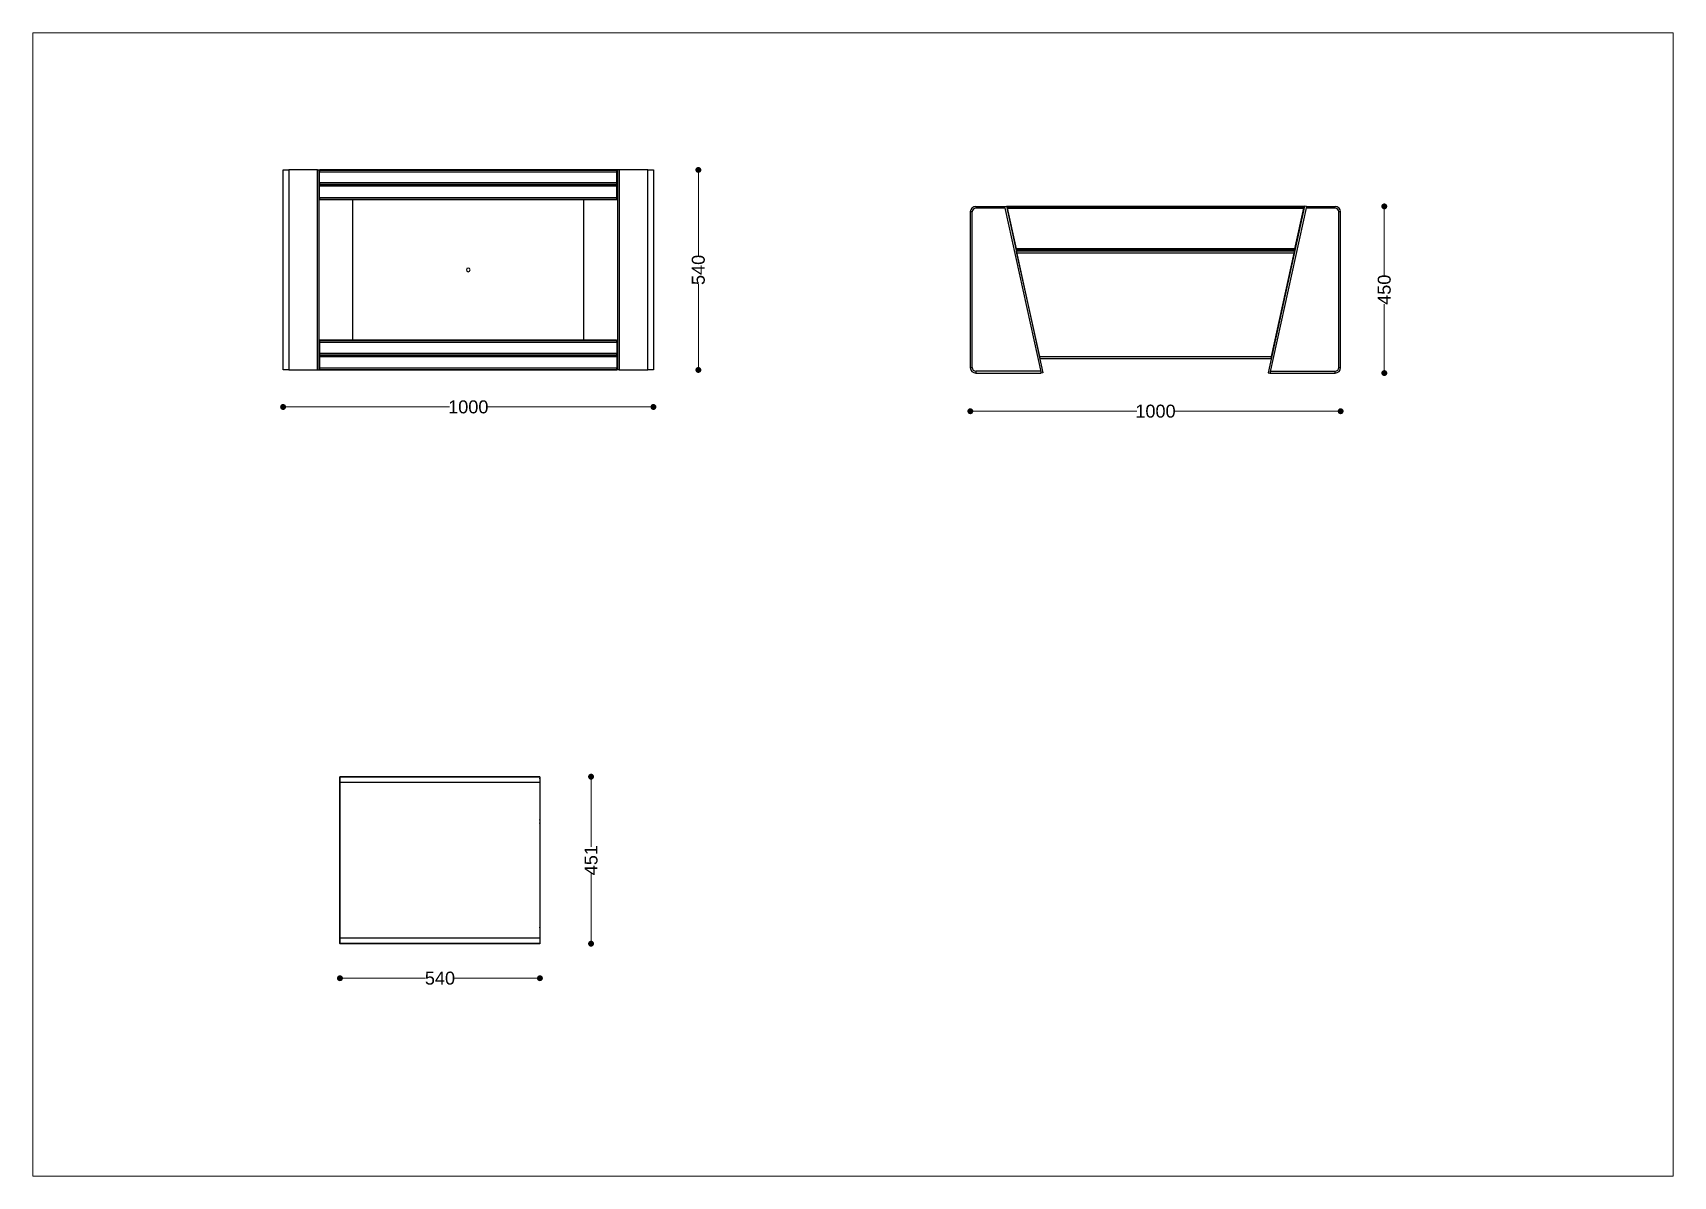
# Paper-space layout 'Układ3' of a CAD drawing. Header units: millimetres. Extents: x 29 to 258, y 20 to 180.
# The model-space entities are those that its viewports show. They can reach past a viewport. Long polylines and large blocks are cut down to what shows.
import ezdxf

# ---------------------------------------------------------------- set-up
doc = ezdxf.new("R2010")
doc.units = ezdxf.units.MM
doc.header["$LTSCALE"] = 3
doc.layers.add('Default', color=7, linetype='Continuous')
doc.layers.add('Red', color=1, linetype='Continuous')
doc.styles.get("Standard").update_dxf_attribs({"font": 'arial.ttf'})
doc.dimstyles.new('MATEUSZ', dxfattribs={"dimtxt": 35, "dimasz": 16, "dimexe": 0.18, "dimexo": 0.0625, "dimgap": 0.09, "dimtad": 0, "dimdec": 0, "dimdsep": 46, "dimtxsty": 'Standard', "dimblk": 'DOT', "dimcen": 0.09, "dimse1": 1, "dimse2": 1, "dimadec": 0, "dimazin": 0, "dimtfac": 1, "dimtdec": 0, "dimtofl": 0, "dimtmove": 0, "dimatfit": 3, "dimfxl": 1, "dimtolj": 1, "dimtzin": 0, "dimlwd": 9, "dimlwe": 9, "dimarcsym": 0})

# ---------------------------------------------------------------- blocks, each defined once
blk = doc.blocks.new('_Dot')
at = {"color": 0, "linetype": 'ByBlock', "lineweight": -2}
blk.add_line((-0.5, 0), (-1, 0), dxfattribs=at)
at = {"color": 0, "linetype": 'ByBlock', "const_width": 0.5}
blk.add_lwpolyline([(-0.25, 0, 1), (0.25, 0, 1)], format="xyb", close=True, dxfattribs=at)
blk = doc.blocks.new('*D17')
at = {"color": 0, "lineweight": 9, "transparency": 16777216}
for p, q in [((26915.4, 18912.6), (27348.8, 18912.6)), ((27883.4, 18912.6), (27450, 18912.6))]:
    blk.add_line(p, q, dxfattribs=at)
at = {"layer": 'Defpoints', "color": 0, "transparency": 16777216}
for p in [(26899.4, 19012.6), (27899.4, 19012.6), (27899.4, 18912.6)]:
    blk.add_point(p, dxfattribs=at)
at = {"color": 0, "lineweight": 9, "transparency": 16777216, "xscale": 16, "yscale": 16, "zscale": 16, "rotation": 180}
blk.add_blockref('_Dot', (26899.4, 18912.6), dxfattribs=at)
at = {"color": 0, "lineweight": 9, "transparency": 16777216, "xscale": 16, "yscale": 16, "zscale": 16}
blk.add_blockref('_Dot', (27899.4, 18912.6), dxfattribs=at)
at = {"color": 0, "transparency": 16777216, "insert": (27399.4, 18912.6), "char_height": 35, "attachment_point": 5}
blk.add_mtext('\\A1;1000', dxfattribs=at)
blk = doc.blocks.new('*D18')
at = {"color": 0, "lineweight": 9, "transparency": 16777216}
for p, q in [((28020.7, 19536.6), (28020.7, 19321.3)), ((28020.7, 19028.6), (28020.7, 19243.9))]:
    blk.add_line(p, q, dxfattribs=at)
at = {"layer": 'Defpoints', "color": 0, "transparency": 16777216}
for p in [(27899.4, 19552.6), (27899.4, 19012.6), (28020.7, 19012.6)]:
    blk.add_point(p, dxfattribs=at)
at = {"color": 0, "lineweight": 9, "transparency": 16777216, "xscale": 16, "yscale": 16, "zscale": 16}
for p, rotation in [((28020.7, 19552.6), 90), ((28020.7, 19012.6), 270)]:
    blk.add_blockref('_Dot', p, dxfattribs=dict(at, rotation=rotation))
at = {"color": 0, "transparency": 16777216, "insert": (28020.7, 19282.6), "char_height": 35, "attachment_point": 5, "rotation": 90}
blk.add_mtext('\\A1;540', dxfattribs=at)
blk = doc.blocks.new('*D19')
at = {"color": 0, "lineweight": 9, "transparency": 16777216}
for p, q in [((28771.1, 18901.1), (29204.4, 18901.1)), ((29739.1, 18901.1), (29305.7, 18901.1))]:
    blk.add_line(p, q, dxfattribs=at)
at = {"layer": 'Defpoints', "color": 0, "transparency": 16777216}
for p in [(28755.1, 19019.1), (29755.1, 19019.1), (29755.1, 18901.1)]:
    blk.add_point(p, dxfattribs=at)
at = {"color": 0, "lineweight": 9, "transparency": 16777216, "xscale": 16, "yscale": 16, "zscale": 16, "rotation": 180}
blk.add_blockref('_Dot', (28755.1, 18901.1), dxfattribs=at)
at = {"color": 0, "lineweight": 9, "transparency": 16777216, "xscale": 16, "yscale": 16, "zscale": 16}
blk.add_blockref('_Dot', (29755.1, 18901.1), dxfattribs=at)
at = {"color": 0, "transparency": 16777216, "insert": (29255.1, 18901.1), "char_height": 35, "attachment_point": 5}
blk.add_mtext('\\A1;1000', dxfattribs=at)
blk = doc.blocks.new('*D20')
at = {"color": 0, "lineweight": 9, "transparency": 16777216}
for p, q in [((29873, 19438.1), (29873, 19268.5)), ((29873, 19020.1), (29873, 19189.7))]:
    blk.add_line(p, q, dxfattribs=at)
at = {"layer": 'Defpoints', "color": 0, "transparency": 16777216}
for p in [(29740.1, 19454.1), (29740.1, 19004.1), (29873, 19004.1)]:
    blk.add_point(p, dxfattribs=at)
at = {"color": 0, "lineweight": 9, "transparency": 16777216, "xscale": 16, "yscale": 16, "zscale": 16}
for p, rotation in [((29873, 19454.1), 90), ((29873, 19004.1), 270)]:
    blk.add_blockref('_Dot', p, dxfattribs=dict(at, rotation=rotation))
at = {"color": 0, "transparency": 16777216, "insert": (29873, 19229.1), "char_height": 35, "attachment_point": 5, "rotation": 90}
blk.add_mtext('\\A1;450', dxfattribs=at)
blk = doc.blocks.new('*D21')
at = {"color": 0, "lineweight": 9, "transparency": 16777216}
for p, q in [((27731, 17898.4), (27731, 17725.1)), ((27731, 17479.5), (27731, 17652.9))]:
    blk.add_line(p, q, dxfattribs=at)
at = {"layer": 'Defpoints', "color": 0, "transparency": 16777216}
for p in [(27592.9, 17914.4), (27592.9, 17463.5), (27731, 17463.5)]:
    blk.add_point(p, dxfattribs=at)
at = {"color": 0, "lineweight": 9, "transparency": 16777216, "xscale": 16, "yscale": 16, "zscale": 16}
for p, rotation in [((27731, 17914.4), 90), ((27731, 17463.5), 270)]:
    blk.add_blockref('_Dot', p, dxfattribs=dict(at, rotation=rotation))
at = {"color": 0, "transparency": 16777216, "insert": (27731, 17689), "char_height": 35, "attachment_point": 5, "rotation": 90}
blk.add_mtext('\\A1;451', dxfattribs=at)
blk = doc.blocks.new('*D22')
at = {"color": 0, "lineweight": 9, "transparency": 16777216}
for p, q in [((27068.9, 17370.3), (27284.2, 17370.3)), ((27576.9, 17370.3), (27361.6, 17370.3))]:
    blk.add_line(p, q, dxfattribs=at)
at = {"layer": 'Defpoints', "color": 0, "transparency": 16777216}
for p in [(27052.9, 17463.5), (27592.9, 17463.5), (27592.9, 17370.3)]:
    blk.add_point(p, dxfattribs=at)
at = {"color": 0, "lineweight": 9, "transparency": 16777216, "xscale": 16, "yscale": 16, "zscale": 16, "rotation": 180}
blk.add_blockref('_Dot', (27052.9, 17370.3), dxfattribs=at)
at = {"color": 0, "lineweight": 9, "transparency": 16777216, "xscale": 16, "yscale": 16, "zscale": 16}
blk.add_blockref('_Dot', (27592.9, 17370.3), dxfattribs=at)
at = {"color": 0, "transparency": 16777216, "insert": (27322.9, 17370.3), "char_height": 35, "attachment_point": 5}
blk.add_mtext('\\A1;540', dxfattribs=at)

msp = doc.modelspace()

# ---------------------------------------------------------------- linework, layer by layer
at = {"layer": 'Default'}
for p, q in [((26899.4, 19012.6), (26899.4, 19552.6)), ((26991.9, 19552.6), (26914.4, 19552.6)), ((26914.4, 19552.6), (26914.4, 19012.6)), ((26991.9, 19012.6), (26991.9, 19552.6)), ((26991.9, 19552.6), (27090.6, 19552.6)), ((26991.9, 19552.6), (26996.8, 19552.6)), ((26991.9, 19012.6), (26991.9, 19552.6)), ((26996.8, 19552.6), (27095.5, 19552.6)), ((26996.8, 19012.6), (26996.8, 19552.6)), ((27802, 19552.6), (27703.3, 19552.6)), ((27806.9, 19552.6), (27708.2, 19552.6)), ((27802, 19552.6), (27802, 19012.6)), ((27806.9, 19552.6), (27802, 19552.6)), ((27806.9, 19552.6), (27806.9, 19012.6)), ((27884.4, 19552.6), (27806.9, 19552.6)), ((27806.9, 19552.6), (27806.9, 19012.6)), ((27884.4, 19012.6), (27884.4, 19552.6)), ((27899.4, 19552.6), (27899.4, 19012.6)), ((27051.4, 19513.6), (27051.4, 19512.6)), ((27057.4, 19513.6), (27057.4, 19512.6)), ((27166.4, 19513.6), (27166.4, 19512.6)), ((27172.4, 19513.6), (27172.4, 19512.6)), ((27281.4, 19513.6), (27281.4, 19512.6)), ((27287.4, 19513.6), (27287.4, 19512.6)), ((27396.4, 19513.6), (27396.4, 19512.6)), ((27402.4, 19513.6), (27402.4, 19512.6)), ((27511.4, 19513.6), (27511.4, 19512.6)), ((27517.4, 19513.6), (27517.4, 19512.6)), ((27626.4, 19513.6), (27626.4, 19512.6)), ((27632.4, 19513.6), (27632.4, 19512.6)), ((27741.4, 19513.6), (27741.4, 19512.6)), ((27747.4, 19513.6), (27747.4, 19512.6)), ((27087.2, 19472.6), (27087.2, 19092.6)), ((27711.6, 19092.6), (27711.6, 19472.6)), ((28770.1, 19454.1), (28847.6, 19454.1)), ((28770.1, 19454.1), (28770.1, 19449.1)), ((28847.6, 19449.1), (28770.1, 19449.1)), ((28847.6, 19453.5), (28852.5, 19454.6)), ((28847.6, 19449.1), (28847.6, 19454.1)), ((28847.6, 19453.5), (28946.3, 19003.7)), ((28852.5, 19454.6), (28951.2, 19004.8)), ((29657.7, 19454.6), (29559, 19004.8)), ((29662.6, 19453.5), (29563.9, 19003.7)), ((29662.6, 19453.5), (29657.7, 19454.6)), ((29662.6, 19454.1), (29740.1, 19454.1)), ((29662.6, 19454.1), (29662.6, 19449.1)), ((29740.1, 19449.1), (29662.6, 19449.1)), ((29740.1, 19449.1), (29740.1, 19454.1)), ((28755.1, 19439.1), (28755.1, 19019.1)), ((28760.1, 19439.1), (28755.1, 19439.1)), ((28760.1, 19019.1), (28760.1, 19439.1)), ((28861.4, 19414.1), (28862.5, 19414.1)), ((28863.8, 19408.2), (28862.7, 19408.2)), ((29647.5, 19408.2), (29646.4, 19408.2)), ((29647.7, 19414.1), (29648.8, 19414.1)), ((29755.1, 19439.1), (29750.1, 19439.1)), ((29750.1, 19019.1), (29750.1, 19439.1)), ((29755.1, 19019.1), (29755.1, 19439.1)), ((28878.1, 19338), (28879.3, 19338)), ((28878.9, 19334.1), (29631.3, 19334.1)), ((28880.2, 19328.2), (28941.6, 19048.5)), ((29630, 19328.2), (28880.2, 19328.2)), ((29568.6, 19048.5), (29630, 19328.2)), ((29630.9, 19338), (29632.1, 19338)), ((27051.4, 19051.6), (27051.4, 19052.6)), ((27057.4, 19052.6), (27057.4, 19051.6)), ((27166.4, 19051.6), (27166.4, 19052.6)), ((27172.4, 19052.6), (27172.4, 19051.6)), ((27281.4, 19051.6), (27281.4, 19052.6)), ((27287.4, 19052.6), (27287.4, 19051.6)), ((27396.4, 19051.6), (27396.4, 19052.6)), ((27402.4, 19052.6), (27402.4, 19051.6)), ((27511.4, 19051.6), (27511.4, 19052.6)), ((27517.4, 19052.6), (27517.4, 19051.6)), ((27626.4, 19051.6), (27626.4, 19052.6)), ((27632.4, 19052.6), (27632.4, 19051.6)), ((27741.4, 19051.6), (27741.4, 19052.6)), ((27747.4, 19052.6), (27747.4, 19051.6)), ((28941.6, 19048.5), (29568.6, 19048.5)), ((26914.4, 19012.6), (26991.9, 19012.6)), ((26991.9, 19012.6), (26996.8, 19012.6)), ((26991.9, 19012.6), (27090.6, 19012.6)), ((26996.8, 19012.6), (27095.5, 19012.6)), ((27802, 19012.6), (27703.3, 19012.6)), ((27806.9, 19012.6), (27708.2, 19012.6)), ((27806.9, 19012.6), (27802, 19012.6)), ((27806.9, 19012.6), (27884.4, 19012.6)), ((28755.1, 19019.1), (28760.1, 19019.1)), ((28770.1, 19009.1), (28770.1, 19004.1)), ((28945.1, 19009.1), (28770.1, 19009.1)), ((28770.1, 19004.1), (28945.1, 19004.1)), ((29567.3, 19042.6), (28942.9, 19042.6)), ((28945.1, 19009.1), (28945.1, 19004.1)), ((28951.2, 19004.8), (28946.3, 19003.7)), ((29559, 19004.8), (29563.9, 19003.7)), ((29565.1, 19009.1), (29740.1, 19009.1)), ((29565.1, 19009.1), (29565.1, 19004.1)), ((29565.1, 19004.1), (29740.1, 19004.1)), ((29681.1, 19009), (29681.1, 19008.8)), ((29740.1, 19004.1), (29740.1, 19009.1)), ((29750.1, 19019.1), (29755.1, 19019.1)), ((27052.9, 17914.4), (27052.9, 17464.6)), ((27592.9, 17914.4), (27052.9, 17914.4)), ((27052.9, 17913.3), (27052.9, 17914.4)), ((27052.9, 17913.9), (27592.9, 17913.9)), ((27052.9, 17908.9), (27052.9, 17913.9)), ((27052.9, 17913.3), (27052.9, 17463.5)), ((27052.9, 17478.9), (27052.9, 17898.9)), ((27592.9, 17898.9), (27052.9, 17898.9)), ((27592.9, 17914.4), (27592.9, 17464.6)), ((27592.9, 17913.3), (27592.9, 17914.4)), ((27592.9, 17913.9), (27592.9, 17908.9)), ((27592.9, 17913.3), (27592.9, 17463.5)), ((27592.9, 17898.9), (27592.9, 17478.9)), ((27052.9, 17478.9), (27592.9, 17478.9)), ((27052.9, 17464.6), (27052.9, 17463.5)), ((27592.9, 17463.9), (27052.9, 17463.9)), ((27592.9, 17463.5), (27052.9, 17463.5)), ((27592.9, 17464.6), (27592.9, 17463.5))]:
    msp.add_line(p, q, dxfattribs=at)
for points in [[(26899.4, 19552.6, 0), (26899.4, 19552.6, 0), (26899.4, 19552.6, 0), (26899.4, 19552.6, 0), (26899.4, 19552.6, 0), (26899.4, 19552.6, 0), (26899.4, 19552.6, 0), (26899.4, 19552.6, 0), (26899.4, 19552.6, 0), (26899.4, 19552.6, 0), (26899.4, 19552.6, 0), (26899.4, 19552.6, 0), (26899.4, 19552.6, 0), (26899.4, 19552.6, 0), (26899.5, 19552.6, 0), (26899.8, 19552.6, 0), (26901.3, 19552.6, 0), (26914.4, 19552.6, 0)], [(27884.4, 19552.6, 0), (27899.4, 19552.6, 0)], [(27022.9, 19513.6, 0), (27022.8, 19513.1, 0), (27022.7, 19513, 0), (27022.7, 19512.8, 0), (27022.6, 19512.7, 0), (27022.6, 19512.7, 0), (27022.5, 19512.6, 0), (27022.5, 19512.6, 0), (27022.4, 19512.6, 0), (27022.4, 19512.6, 0), (27022.4, 19512.6, 0), (27022.4, 19512.6, 0), (27022.4, 19512.6, 0)], [(27776.4, 19512.6, 0), (27776.4, 19512.6, 0), (27776.4, 19512.6, 0), (27776.4, 19512.6, 0), (27776.4, 19512.6, 0), (27776.3, 19512.6, 0), (27776.3, 19512.6, 0), (27776.3, 19512.7, 0), (27776.2, 19512.7, 0), (27776.1, 19512.8, 0), (27776.1, 19513, 0), (27776, 19513.1, 0), (27775.9, 19513.6, 0)], [(28878.9, 19334.1, 0), (28878.9, 19334.1, 0), (28878.9, 19334.1, 0), (28878.9, 19334.1, 0), (28878.9, 19334.1, 0), (28878.9, 19334.1, 0), (28878.9, 19334.1, 0), (28878.9, 19334.1, 0), (28878.9, 19334.1, 0), (28878.9, 19334.1, 0), (28878.9, 19334.1, 0), (28878.9, 19334.1, 0), (28878.9, 19334.1, 0), (28878.9, 19334.1, 0), (28878.9, 19334, 0), (28879, 19333.9, 0), (28879.3, 19332.4, 0), (28880.2, 19328.2, 0)], [(29630, 19328.2, 0), (29631.3, 19334.1, 0)], [(27022.4, 19052.6, 0), (27022.4, 19052.6, 0), (27022.4, 19052.6, 0), (27022.4, 19052.6, 0), (27022.4, 19052.6, 0), (27022.5, 19052.6, 0), (27022.5, 19052.5, 0), (27022.6, 19052.5, 0), (27022.6, 19052.5, 0), (27022.7, 19052.3, 0), (27022.7, 19052.2, 0), (27022.8, 19052, 0), (27022.9, 19051.6, 0)], [(27775.9, 19051.6, 0), (27776, 19052, 0), (27776.1, 19052.2, 0), (27776.1, 19052.3, 0), (27776.2, 19052.5, 0), (27776.3, 19052.5, 0), (27776.3, 19052.5, 0), (27776.3, 19052.6, 0), (27776.4, 19052.6, 0), (27776.4, 19052.6, 0), (27776.4, 19052.6, 0), (27776.4, 19052.6, 0), (27776.4, 19052.6, 0)], [(28941.6, 19048.5, 0), (28942.9, 19042.6, 0)], [(29567.3, 19042.6, 0), (29567.3, 19042.6, 0), (29567.3, 19042.6, 0), (29567.3, 19042.6, 0), (29567.3, 19042.6, 0), (29567.3, 19042.6, 0), (29567.3, 19042.6, 0), (29567.3, 19042.6, 0), (29567.3, 19042.6, 0), (29567.3, 19042.6, 0), (29567.3, 19042.6, 0), (29567.3, 19042.6, 0), (29567.3, 19042.6, 0), (29567.3, 19042.6, 0), (29567.3, 19042.6, 0), (29567.4, 19042.7, 0), (29567.5, 19043.3, 0), (29568.6, 19048.5, 0)], [(26914.4, 19012.6, 0), (26899.4, 19012.6, 0)], [(27899.4, 19012.6, 0), (27899.4, 19012.6, 0), (27899.4, 19012.6, 0), (27899.4, 19012.6, 0), (27899.4, 19012.6, 0), (27899.4, 19012.6, 0), (27899.4, 19012.6, 0), (27899.4, 19012.6, 0), (27899.4, 19012.6, 0), (27899.4, 19012.6, 0), (27899.4, 19012.6, 0), (27899.4, 19012.6, 0), (27899.4, 19012.6, 0), (27899.4, 19012.6, 0), (27899.3, 19012.6, 0), (27899, 19012.6, 0), (27897.6, 19012.6, 0), (27884.4, 19012.6, 0)], [(27052.9, 17898.9, 0), (27052.9, 17913.9, 0)], [(27592.9, 17913.9, 0), (27592.9, 17913.9, 0), (27592.9, 17913.9, 0), (27592.9, 17913.9, 0), (27592.9, 17913.9, 0), (27592.9, 17913.9, 0), (27592.9, 17913.9, 0), (27592.9, 17913.9, 0), (27592.9, 17913.9, 0), (27592.9, 17913.9, 0), (27592.9, 17913.9, 0), (27592.9, 17913.9, 0), (27592.9, 17913.9, 0), (27592.9, 17913.9, 0), (27592.9, 17913.8, 0), (27592.9, 17913.5, 0), (27592.9, 17912.1, 0), (27592.9, 17898.9, 0)], [(27052.9, 17463.9, 0), (27052.9, 17463.9, 0), (27052.9, 17463.9, 0), (27052.9, 17463.9, 0), (27052.9, 17463.9, 0), (27052.9, 17463.9, 0), (27052.9, 17463.9, 0), (27052.9, 17463.9, 0), (27052.9, 17463.9, 0), (27052.9, 17463.9, 0), (27052.9, 17463.9, 0), (27052.9, 17463.9, 0), (27052.9, 17463.9, 0), (27052.9, 17463.9, 0), (27052.9, 17464, 0), (27052.9, 17464.3, 0), (27052.9, 17465.8, 0), (27052.9, 17478.9, 0)], [(27592.9, 17478.9, 0), (27592.9, 17463.9, 0)]]:
    msp.add_polyline3d(points, dxfattribs=at)
for centre, radius, start, end in [((28770.1, 19439.1), 15, 90, 180), ((28770.1, 19439.1), 10, 90, 180), ((29740.1, 19439.1), 15, 0, 90), ((29740.1, 19439.1), 10, 0, 90), ((27399.4, 19282.6), 5, 0, 180), ((27399.4, 19282.6), 5, 180, 0), ((27399.4, 19282.6), 5, 180, 0), ((28770.1, 19019.1), 15, 180, 270), ((28770.1, 19019.1), 10, 180, 270), ((29740.1, 19019.1), 15, 270, 0), ((29740.1, 19019.1), 10, 270, 0), ((27058.8, 17788), 5.89, 163.6184, 180), ((27587, 17788), 5.89, 0, 14.4791), ((27058.8, 17508.3), 5.89, 180, 194.2861), ((27587, 17508.3), 5.89, 343.8107, 0)]:
    msp.add_arc(centre, radius, start, end, dxfattribs=at)
at = {"layer": 'Red'}
for p, q in [((26997.9, 19517.6), (26997.9, 19547.6)), ((26997.9, 19547.6), (27800.9, 19547.6)), ((27800.6, 19551.1), (26998.2, 19551.1)), ((27799.8, 19552.6), (26999, 19552.6)), ((27800.9, 19517.6), (27800.9, 19547.6)), ((27800.9, 19517.6), (26997.9, 19517.6)), ((27800.9, 19508.6), (26997.9, 19508.6)), ((26997.9, 19477.6), (26997.9, 19508.6)), ((27800, 19513.6), (26998.8, 19513.6)), ((27800, 19512.6), (26998.8, 19512.6)), ((27800.9, 19477.6), (27800.9, 19508.6)), ((27800.9, 19477.6), (26997.9, 19477.6)), ((26998.2, 19474), (27800.6, 19474)), ((26999, 19472.6), (27799.8, 19472.6)), ((29656.6, 19454.1), (28853.6, 19454.1)), ((28853.9, 19452.6), (29656.3, 19452.6)), ((28854.7, 19449.1), (29655.5, 19449.1)), ((28854.7, 19449.1), (28879.1, 19339.1)), ((29631.1, 19339.1), (29655.5, 19449.1)), ((29631.1, 19339.1), (28879.1, 19339.1)), ((29630.3, 19335.5), (28879.9, 19335.5)), ((28880.2, 19334.1), (29630, 19334.1)), ((27799.8, 19092.6), (26999, 19092.6)), ((26997.9, 19087.6), (27800.9, 19087.6)), ((26997.9, 19087.6), (26997.9, 19056.6)), ((27800.9, 19056.6), (26997.9, 19056.6)), ((27800.9, 19047.6), (26997.9, 19047.6)), ((26997.9, 19047.6), (26997.9, 19017.6)), ((27800.6, 19091.1), (26998.2, 19091.1)), ((27800, 19052.6), (26998.8, 19052.6)), ((27800, 19051.6), (26998.8, 19051.6)), ((27800.9, 19087.6), (27800.9, 19056.6)), ((27800.9, 19047.6), (27800.9, 19017.6)), ((27800.9, 19017.6), (26997.9, 19017.6)), ((26998.2, 19014), (27800.6, 19014)), ((26999, 19012.6), (27799.8, 19012.6))]:
    msp.add_line(p, q, dxfattribs=at)
for points in [[(26998.2, 19551.1, 0), (26998, 19549.4, 0), (26997.9, 19547.6, 0)], [(26999, 19552.6, 0), (26999, 19552.6, 0), (26999, 19552.6, 0), (26998.9, 19552.6, 0), (26998.9, 19552.6, 0), (26998.9, 19552.5, 0), (26998.8, 19552.5, 0), (26998.8, 19552.5, 0), (26998.7, 19552.4, 0), (26998.6, 19552.2, 0), (26998.5, 19552, 0), (26998.4, 19551.8, 0), (26998.2, 19551.1, 0)], [(27800.6, 19551.1, 0), (27800.4, 19551.8, 0), (27800.3, 19552, 0), (27800.2, 19552.2, 0), (27800.1, 19552.4, 0), (27800.1, 19552.5, 0), (27800, 19552.5, 0), (27799.9, 19552.5, 0), (27799.9, 19552.6, 0), (27799.9, 19552.6, 0), (27799.8, 19552.6, 0), (27799.8, 19552.6, 0), (27799.8, 19552.6, 0)], [(27800.9, 19547.6, 0), (27800.8, 19549.4, 0), (27800.6, 19551.1, 0)], [(26997.9, 19517.6, 0), (26998, 19516, 0), (26998.2, 19514.7, 0), (26998.3, 19514.2, 0), (26998.5, 19513.9, 0), (26998.5, 19513.7, 0), (26998.6, 19513.7, 0), (26998.6, 19513.7, 0), (26998.7, 19513.6, 0), (26998.7, 19513.6, 0), (26998.7, 19513.6, 0), (26998.7, 19513.6, 0), (26998.8, 19513.6, 0), (26998.8, 19513.6, 0)], [(26998.8, 19512.6, 0), (26998.8, 19512.6, 0), (26998.7, 19512.6, 0), (26998.7, 19512.6, 0), (26998.7, 19512.6, 0), (26998.7, 19512.5, 0), (26998.6, 19512.5, 0), (26998.6, 19512.5, 0), (26998.5, 19512.4, 0), (26998.4, 19512.3, 0), (26998.4, 19512.1, 0), (26998.2, 19511.6, 0), (26998, 19510.5, 0), (26997.9, 19508.6, 0)], [(27800, 19513.6, 0), (27800, 19513.6, 0), (27800.1, 19513.6, 0), (27800.1, 19513.6, 0), (27800.1, 19513.6, 0), (27800.2, 19513.6, 0), (27800.2, 19513.7, 0), (27800.2, 19513.7, 0), (27800.3, 19513.8, 0), (27800.4, 19513.9, 0), (27800.4, 19514.1, 0), (27800.6, 19514.5, 0), (27800.8, 19515.7, 0), (27800.9, 19517.6, 0)], [(27800.9, 19508.6, 0), (27800.8, 19510.2, 0), (27800.6, 19511.5, 0), (27800.5, 19512, 0), (27800.3, 19512.3, 0), (27800.3, 19512.4, 0), (27800.2, 19512.5, 0), (27800.2, 19512.5, 0), (27800.1, 19512.5, 0), (27800.1, 19512.6, 0), (27800.1, 19512.6, 0), (27800.1, 19512.6, 0), (27800, 19512.6, 0), (27800, 19512.6, 0)], [(26997.9, 19477.6, 0), (26998, 19475.7, 0), (26998.2, 19474, 0)], [(26998.2, 19474, 0), (26998.4, 19473.4, 0), (26998.6, 19473, 0), (26998.7, 19472.8, 0), (26998.7, 19472.7, 0), (26998.8, 19472.7, 0), (26998.9, 19472.6, 0), (26998.9, 19472.6, 0), (26998.9, 19472.6, 0), (26999, 19472.6, 0), (26999, 19472.6, 0), (26999, 19472.6, 0)], [(27799.8, 19472.6, 0), (27799.8, 19472.6, 0), (27799.8, 19472.6, 0), (27799.9, 19472.6, 0), (27799.9, 19472.6, 0), (27799.9, 19472.6, 0), (27800, 19472.7, 0), (27800.1, 19472.7, 0), (27800.1, 19472.8, 0), (27800.2, 19472.9, 0), (27800.3, 19473.1, 0), (27800.4, 19473.4, 0), (27800.6, 19474, 0)], [(27800.6, 19474, 0), (27800.8, 19475.7, 0), (27800.9, 19477.6, 0)], [(28853.6, 19454.1, 0), (28853.6, 19454.1, 0), (28853.6, 19454.1, 0), (28853.6, 19454.1, 0), (28853.6, 19454.1, 0), (28853.6, 19454.1, 0), (28853.6, 19454.1, 0), (28853.6, 19454.1, 0), (28853.6, 19454.1, 0), (28853.6, 19454.1, 0), (28853.6, 19454.1, 0), (28853.6, 19454.1, 0), (28853.6, 19454.1, 0), (28853.6, 19454.1, 0), (28853.6, 19454, 0), (28853.6, 19453.9, 0), (28853.7, 19453.5, 0), (28853.9, 19452.6, 0)], [(28853.9, 19452.6, 0), (28854.7, 19449.1, 0)], [(29655.5, 19449.1, 0), (29656.3, 19452.6, 0)], [(29656.3, 19452.6, 0), (29656.5, 19453.7, 0), (29656.6, 19454, 0), (29656.6, 19454.1, 0), (29656.6, 19454.1, 0), (29656.6, 19454.1, 0), (29656.6, 19454.1, 0), (29656.6, 19454.1, 0), (29656.6, 19454.1, 0), (29656.6, 19454.1, 0), (29656.6, 19454.1, 0), (29656.6, 19454.1, 0), (29656.6, 19454.1, 0), (29656.6, 19454.1, 0), (29656.6, 19454.1, 0), (29656.6, 19454.1, 0), (29656.6, 19454.1, 0), (29656.6, 19454.1, 0), (29656.6, 19454.1, 0)], [(28879.1, 19339.1, 0), (28879.9, 19335.5, 0)], [(28879.9, 19335.5, 0), (28880.2, 19334.1, 0)], [(29630, 19334.1, 0), (29630, 19334.1, 0), (29630, 19334.1, 0), (29630, 19334.1, 0), (29630, 19334.1, 0), (29630, 19334.1, 0), (29630, 19334.1, 0), (29630, 19334.1, 0), (29630, 19334.1, 0), (29630, 19334.1, 0), (29630, 19334.1, 0), (29630, 19334.1, 0), (29630, 19334.1, 0), (29630, 19334.1, 0), (29630, 19334.1, 0), (29630, 19334.1, 0), (29630, 19334.2, 0), (29630.1, 19334.7, 0), (29630.3, 19335.5, 0)], [(29630.3, 19335.5, 0), (29631.1, 19339.1, 0)], [(26999, 19092.6, 0), (26999, 19092.6, 0), (26999, 19092.6, 0), (26998.9, 19092.6, 0), (26998.9, 19092.6, 0), (26998.9, 19092.5, 0), (26998.8, 19092.5, 0), (26998.8, 19092.5, 0), (26998.7, 19092.4, 0), (26998.6, 19092.2, 0), (26998.5, 19092, 0), (26998.4, 19091.8, 0), (26998.2, 19091.1, 0)], [(27800.6, 19091.1, 0), (27800.4, 19091.7, 0), (27800.2, 19092.2, 0), (27800.1, 19092.4, 0), (27800.1, 19092.4, 0), (27800, 19092.5, 0), (27800, 19092.5, 0), (27799.9, 19092.6, 0), (27799.9, 19092.6, 0), (27799.9, 19092.6, 0), (27799.8, 19092.6, 0), (27799.8, 19092.6, 0)], [(26998.2, 19091.1, 0), (26998, 19089.4, 0), (26997.9, 19087.6, 0)], [(26997.9, 19056.6, 0), (26998, 19055, 0), (26998.2, 19053.7, 0), (26998.3, 19053.2, 0), (26998.5, 19052.9, 0), (26998.5, 19052.7, 0), (26998.6, 19052.7, 0), (26998.6, 19052.7, 0), (26998.7, 19052.6, 0), (26998.7, 19052.6, 0), (26998.7, 19052.6, 0), (26998.7, 19052.6, 0), (26998.8, 19052.6, 0), (26998.8, 19052.6, 0)], [(26998.8, 19051.6, 0), (26998.8, 19051.6, 0), (26998.7, 19051.6, 0), (26998.7, 19051.6, 0), (26998.7, 19051.6, 0), (26998.7, 19051.5, 0), (26998.6, 19051.5, 0), (26998.6, 19051.5, 0), (26998.5, 19051.4, 0), (26998.4, 19051.3, 0), (26998.4, 19051.1, 0), (26998.2, 19050.6, 0), (26998, 19049.5, 0), (26997.9, 19047.6, 0)], [(27800, 19052.6, 0), (27800, 19052.6, 0), (27800.1, 19052.6, 0), (27800.1, 19052.6, 0), (27800.1, 19052.6, 0), (27800.2, 19052.6, 0), (27800.2, 19052.7, 0), (27800.2, 19052.7, 0), (27800.3, 19052.8, 0), (27800.4, 19052.9, 0), (27800.4, 19053.1, 0), (27800.6, 19053.5, 0), (27800.8, 19054.7, 0), (27800.9, 19056.6, 0)], [(27800.9, 19047.6, 0), (27800.8, 19049.2, 0), (27800.6, 19050.5, 0), (27800.5, 19051, 0), (27800.3, 19051.3, 0), (27800.3, 19051.4, 0), (27800.2, 19051.5, 0), (27800.2, 19051.5, 0), (27800.1, 19051.5, 0), (27800.1, 19051.6, 0), (27800.1, 19051.6, 0), (27800.1, 19051.6, 0), (27800, 19051.6, 0), (27800, 19051.6, 0)], [(27800.9, 19087.6, 0), (27800.8, 19089.5, 0), (27800.6, 19091.1, 0)], [(26997.9, 19017.6, 0), (26998, 19015.7, 0), (26998.2, 19014, 0)], [(26998.2, 19014, 0), (26998.4, 19013.4, 0), (26998.5, 19013.1, 0), (26998.6, 19012.9, 0), (26998.7, 19012.8, 0), (26998.8, 19012.7, 0), (26998.8, 19012.7, 0), (26998.9, 19012.6, 0), (26998.9, 19012.6, 0), (26998.9, 19012.6, 0), (26999, 19012.6, 0), (26999, 19012.6, 0), (26999, 19012.6, 0)], [(27799.8, 19012.6, 0), (27799.8, 19012.6, 0), (27799.8, 19012.6, 0), (27799.9, 19012.6, 0), (27799.9, 19012.6, 0), (27799.9, 19012.6, 0), (27800, 19012.7, 0), (27800.1, 19012.7, 0), (27800.1, 19012.8, 0), (27800.2, 19012.9, 0), (27800.3, 19013.1, 0), (27800.4, 19013.4, 0), (27800.6, 19014, 0)], [(27800.6, 19014, 0), (27800.8, 19015.7, 0), (27800.9, 19017.6, 0)]]:
    msp.add_polyline3d(points, dxfattribs=at)
for centre, start, end in [((27057.9, 17908.9), 162.4073, 180), ((27587.9, 17908.9), 0, 15.3188), ((27057.9, 17798.9), 180, 196.5803), ((27587.9, 17798.9), 342.8964, 0)]:
    msp.add_arc(centre, 5, start, end, dxfattribs=at)

# ---------------------------------------------------------------- dimensions: what is measured, and where the dimension line sits
for base, p1, p2, picture, middle in [((28020.7, 19012.6), (27899.4, 19552.6), (27899.4, 19012.6), '*D18', (28020.7, 19282.6)), ((29873, 19004.1), (29740.1, 19454.1), (29740.1, 19004.1), '*D20', (29873, 19229.1)), ((27731, 17463.5), (27592.9, 17914.4), (27592.9, 17463.5), '*D21', (27731, 17689))]:
    dim = msp.add_linear_dim(base=base, p1=p1, p2=p2, angle=90, dimstyle='MATEUSZ')
    dim.commit()
    dim.dimension.update_dxf_attribs({"geometry": picture, "text_midpoint": middle})
for base, p1, p2, picture, middle in [((27899.4, 18912.6), (26899.4, 19012.6), (27899.4, 19012.6), '*D17', (27399.4, 18912.6)), ((29755.1, 18901.1), (28755.1, 19019.1), (29755.1, 19019.1), '*D19', (29255.1, 18901.1)), ((27592.9, 17370.3), (27052.9, 17463.5), (27592.9, 17463.5), '*D22', (27322.9, 17370.3))]:
    dim = msp.add_linear_dim(base=base, p1=p1, p2=p2, dimstyle='MATEUSZ')
    dim.commit()
    dim.dimension.update_dxf_attribs({"geometry": picture, "text_midpoint": middle})

psp = doc.layouts.new('Układ3')

# ---------------------------------------------------------------- viewports
at = {"layer": '0'}
psp.add_viewport(center=(143.44, 99.96), size=(229.5, 159.9353), view_center_point=(28438.36, 18379.29), view_height=3086.9742, dxfattribs=at)

doc.saveas('drawing.dxf')
